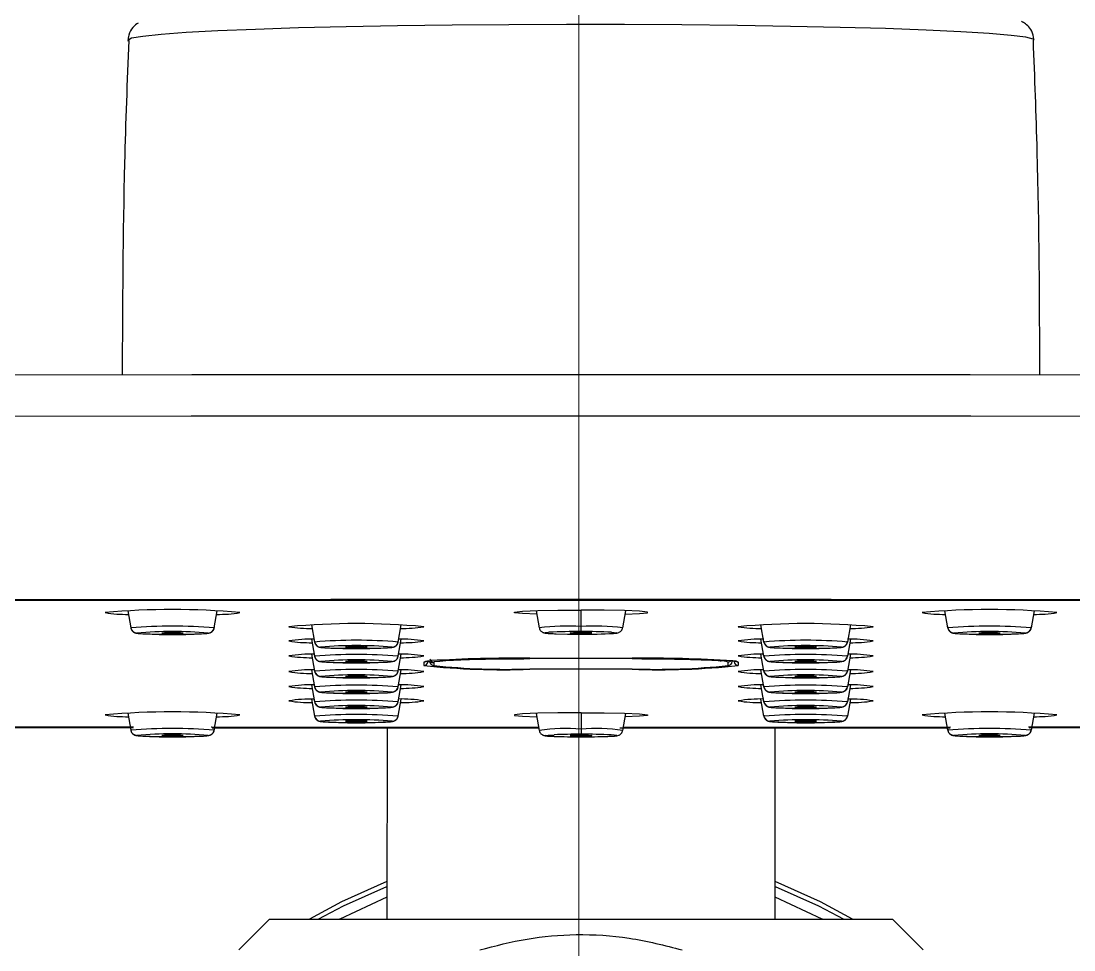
# Model space of a CAD drawing. Extents: x -2463 to 697, y 0 to 2315.
# Drawn here: x -1716.5 to -1665, y 1331.2 to 1376.7 of the extents above; entities that cross this region are included whole.
import ezdxf

# ---------------------------------------------------------------- set-up
doc = ezdxf.new("R2010")
doc.units = 0
doc.header["$LTSCALE"] = 10
doc.header["$MEASUREMENT"] = 0
doc.linetypes.add('CENTER2', pattern=[28.575, 19.05, -3.175, 3.175, -3.175])
doc.layers.get('0').update_dxf_attribs({"linetype": 'CONTINUOUS'})
doc.layers.add('Cneter', color=1, linetype='CENTER2', lineweight=13)

msp = doc.modelspace()

# ---------------------------------------------------------------- linework, layer by layer
for p, q in [((-1712.424, 1347.724), (-1712.416, 1347.732)), ((-1711.315, 1347.81), (-1711.168, 1346.972)), ((-1707.08, 1346.972), (-1706.932, 1347.81)), ((-1705.824, 1347.724), (-1705.832, 1347.732)), ((-1691.315, 1347.818), (-1691.168, 1346.98)), ((-1689.124, 1347.052), (-1689.124, 1347.847)), ((-1687.08, 1346.98), (-1686.932, 1347.818)), ((-1672.424, 1347.724), (-1672.416, 1347.732)), ((-1671.168, 1346.972), (-1671.315, 1347.81)), ((-1666.932, 1347.81), (-1667.08, 1346.972)), ((-1665.824, 1347.724), (-1665.832, 1347.732)), ((-1703.424, 1347.034), (-1703.416, 1347.042)), ((-1702.315, 1347.12), (-1702.168, 1346.282)), ((-1698.08, 1346.282), (-1697.932, 1347.12)), ((-1696.824, 1347.034), (-1696.832, 1347.042)), ((-1689.124, 1346.793), (-1689.124, 1347.052)), ((-1681.424, 1347.034), (-1681.416, 1347.042)), ((-1680.168, 1346.282), (-1680.315, 1347.12)), ((-1675.932, 1347.12), (-1676.08, 1346.282)), ((-1674.824, 1347.034), (-1674.832, 1347.042)), ((-1689.124, 1346.751), (-1689.124, 1346.714)), ((-1703.424, 1346.336), (-1703.416, 1346.344)), ((-1702.315, 1346.422), (-1702.168, 1345.584)), ((-1698.08, 1345.584), (-1697.932, 1346.422)), ((-1696.824, 1346.336), (-1696.832, 1346.344)), ((-1681.424, 1346.336), (-1681.416, 1346.344)), ((-1680.168, 1345.584), (-1680.315, 1346.422)), ((-1675.932, 1346.422), (-1676.08, 1345.584)), ((-1674.824, 1346.336), (-1674.832, 1346.344)), ((-1703.424, 1345.603), (-1703.416, 1345.611)), ((-1702.315, 1345.689), (-1702.168, 1344.851)), ((-1698.08, 1344.851), (-1697.932, 1345.689)), ((-1696.824, 1345.603), (-1696.832, 1345.611)), ((-1691.624, 1345.488), (-1686.624, 1345.488)), ((-1691.624, 1345.488), (-1686.624, 1345.488)), ((-1691.624, 1345.488), (-1691.624, 1345.488)), ((-1691.624, 1345.47), (-1691.624, 1345.488)), ((-1686.624, 1345.488), (-1686.624, 1345.488)), ((-1686.624, 1345.47), (-1686.624, 1345.488)), ((-1681.424, 1345.603), (-1681.416, 1345.611)), ((-1680.168, 1344.851), (-1680.315, 1345.689)), ((-1675.932, 1345.689), (-1676.08, 1344.851)), ((-1674.824, 1345.603), (-1674.832, 1345.611)), ((-1696.824, 1345.306), (-1696.824, 1345.132)), ((-1696.524, 1345.332), (-1696.52, 1345.316)), ((-1696.324, 1345.306), (-1696.324, 1345.132)), ((-1686.624, 1345.47), (-1691.624, 1345.47)), ((-1691.624, 1344.968), (-1686.624, 1344.968)), ((-1691.624, 1344.968), (-1686.624, 1344.968)), ((-1691.624, 1344.968), (-1691.624, 1344.968)), ((-1691.624, 1344.95), (-1691.624, 1344.968)), ((-1686.624, 1344.968), (-1686.624, 1344.968)), ((-1686.624, 1344.95), (-1686.624, 1344.968)), ((-1681.924, 1345.132), (-1681.924, 1345.306)), ((-1681.727, 1345.315), (-1681.724, 1345.332)), ((-1681.724, 1345.332), (-1681.724, 1345.367)), ((-1681.424, 1345.306), (-1681.424, 1345.132)), ((-1703.424, 1344.835), (-1703.416, 1344.843)), ((-1702.315, 1344.921), (-1702.168, 1344.084)), ((-1698.08, 1344.084), (-1697.932, 1344.921)), ((-1696.824, 1344.835), (-1696.832, 1344.843)), ((-1686.624, 1344.95), (-1691.624, 1344.95)), ((-1681.424, 1344.835), (-1681.416, 1344.843)), ((-1680.168, 1344.084), (-1680.315, 1344.921)), ((-1675.932, 1344.921), (-1676.08, 1344.084)), ((-1674.824, 1344.835), (-1674.832, 1344.843)), ((-1703.424, 1344.102), (-1703.416, 1344.11)), ((-1702.315, 1344.188), (-1702.168, 1343.351)), ((-1698.08, 1343.351), (-1697.932, 1344.188)), ((-1696.824, 1344.102), (-1696.832, 1344.11)), ((-1681.424, 1344.102), (-1681.416, 1344.11)), ((-1680.168, 1343.351), (-1680.315, 1344.188)), ((-1675.932, 1344.188), (-1676.08, 1343.351)), ((-1674.824, 1344.102), (-1674.832, 1344.11)), ((-1702.315, 1343.49), (-1702.168, 1342.653)), ((-1698.08, 1342.653), (-1697.932, 1343.49)), ((-1680.168, 1342.653), (-1680.315, 1343.49)), ((-1675.932, 1343.49), (-1676.08, 1342.653)), ((-1703.424, 1343.404), (-1703.416, 1343.412)), ((-1696.824, 1343.404), (-1696.832, 1343.412)), ((-1681.424, 1343.404), (-1681.416, 1343.412)), ((-1674.824, 1343.404), (-1674.832, 1343.412)), ((-1712.424, 1342.714), (-1712.416, 1342.722)), ((-1711.315, 1342.8), (-1711.168, 1341.963)), ((-1707.08, 1341.963), (-1706.932, 1342.8)), ((-1705.824, 1342.714), (-1705.832, 1342.722)), ((-1691.315, 1342.792), (-1691.168, 1341.954)), ((-1689.124, 1342.822), (-1689.124, 1342.026)), ((-1687.08, 1341.954), (-1686.932, 1342.792)), ((-1672.424, 1342.714), (-1672.416, 1342.722)), ((-1671.168, 1341.963), (-1671.315, 1342.8)), ((-1666.932, 1342.8), (-1667.08, 1341.963)), ((-1665.824, 1342.714), (-1665.832, 1342.722)), ((-1727.058, 1342.11), (-1711.053, 1342.09)), ((-1711.031, 1342.115), (-1727.054, 1342.133)), ((-1707.225, 1342.128), (-1691.197, 1342.122)), ((-1691.194, 1342.106), (-1707.21, 1342.112)), ((-1689.124, 1342.026), (-1689.124, 1341.768)), ((-1671.027, 1342.112), (-1687.053, 1342.106)), ((-1687.051, 1342.122), (-1671.197, 1342.128)), ((-1667.221, 1342.131), (-1651.196, 1342.149)), ((-1667.184, 1342.09), (-1651.057, 1342.11)), ((-1689.124, 1341.689), (-1689.124, 1341.725))]:
    msp.add_line(p, q)
at = {"color": 7, "linetype": 'Continuous', "lineweight": 25}
for p, q in [((-1698.62, 1342.109), (-1698.624, 1332.713)), ((-1679.624, 1332.713), (-1679.623, 1342.08)), ((-1704.374, 1332.713), (-1705.874, 1331.213)), ((-1704.374, 1332.713), (-1689.124, 1332.713)), ((-1689.124, 1332.713), (-1673.874, 1332.713)), ((-1672.374, 1331.213), (-1673.874, 1332.713))]:
    msp.add_line(p, q, dxfattribs=at)
at = {"flags": 128}
for points in [[(-1666.939, 1375.734), (-1666.984, 1375.783), (-1667.348, 1375.881), (-1668.069, 1375.977), (-1669.136, 1376.069), (-1670.531, 1376.155), (-1672.231, 1376.235), (-1674.209, 1376.306), (-1676.431, 1376.368), (-1678.862, 1376.419), (-1681.462, 1376.46), (-1684.187, 1376.488), (-1686.994, 1376.504), (-1689.835, 1376.507), (-1692.665, 1376.497), (-1695.436, 1376.475), (-1698.104, 1376.441), (-1700.624, 1376.395), (-1702.956, 1376.338), (-1705.061, 1376.272), (-1706.903, 1376.196), (-1708.454, 1376.113), (-1709.688, 1376.023), (-1710.583, 1375.929), (-1711.127, 1375.832), (-1711.309, 1375.733)], [(-1803.148, 1359.138), (-1784.219, 1359.214), (-1765.249, 1359.276), (-1746.247, 1359.324), (-1727.219, 1359.359), (-1708.176, 1359.379), (-1689.124, 1359.386), (-1670.072, 1359.379), (-1651.028, 1359.359), (-1632.001, 1359.324), (-1612.999, 1359.276), (-1594.029, 1359.214), (-1575.1, 1359.138)], [(-1574.852, 1357.092), (-1593.822, 1357.168), (-1612.833, 1357.23), (-1631.877, 1357.279), (-1650.945, 1357.313), (-1670.031, 1357.334), (-1689.124, 1357.341), (-1708.217, 1357.334), (-1727.302, 1357.313), (-1746.371, 1357.279), (-1765.415, 1357.23), (-1784.426, 1357.168), (-1803.396, 1357.092)], [(-1802.931, 1348.084), (-1784.038, 1348.16), (-1765.105, 1348.222), (-1746.138, 1348.27), (-1727.147, 1348.305), (-1708.14, 1348.325), (-1689.124, 1348.332), (-1670.108, 1348.325), (-1651.101, 1348.305), (-1632.11, 1348.27), (-1613.143, 1348.222), (-1594.209, 1348.16), (-1575.317, 1348.084)], [(-1691.285, 1347.645), (-1691.982, 1347.674), (-1692.374, 1347.712), (-1692.374, 1347.752), (-1691.982, 1347.789), (-1691.245, 1347.82), (-1690.253, 1347.84), (-1689.124, 1347.847)], [(-1686.963, 1347.645), (-1686.266, 1347.674), (-1685.874, 1347.712), (-1685.874, 1347.752), (-1686.266, 1347.789), (-1687.003, 1347.82), (-1687.995, 1347.84), (-1689.124, 1347.847)], [(-1690.686, 1346.76), (-1690.739, 1346.756), (-1690.872, 1346.732), (-1690.739, 1346.709), (-1690.36, 1346.689), (-1690.354, 1346.689)], [(-1690.354, 1346.689), (-1689.793, 1346.676), (-1689.124, 1346.671)], [(-1689.124, 1346.714), (-1689.325, 1346.716), (-1689.495, 1346.72), (-1689.609, 1346.725), (-1689.649, 1346.732), (-1689.609, 1346.739), (-1689.495, 1346.745), (-1689.325, 1346.749), (-1689.124, 1346.751)], [(-1689.124, 1346.714), (-1688.923, 1346.716), (-1688.753, 1346.72), (-1688.639, 1346.725), (-1688.599, 1346.732), (-1688.639, 1346.739), (-1688.753, 1346.745), (-1688.923, 1346.749), (-1689.124, 1346.751)], [(-1687.627, 1346.764), (-1687.509, 1346.756), (-1687.376, 1346.732), (-1687.509, 1346.709), (-1687.539, 1346.707)], [(-1696.824, 1345.306), (-1696.724, 1345.342), (-1696.471, 1345.372)], [(-1696.624, 1345.332), (-1696.528, 1345.298), (-1696.311, 1345.271)], [(-1681.924, 1345.306), (-1682.014, 1345.338), (-1682.214, 1345.363)], [(-1681.424, 1345.306), (-1681.524, 1345.342), (-1681.696, 1345.364)], [(-1689.124, 1342.822), (-1690.253, 1342.815), (-1691.245, 1342.795), (-1691.982, 1342.764), (-1692.374, 1342.726), (-1692.374, 1342.686), (-1691.982, 1342.649), (-1691.285, 1342.619)], [(-1689.124, 1342.822), (-1687.995, 1342.815), (-1687.003, 1342.795), (-1686.266, 1342.764), (-1685.874, 1342.726), (-1685.874, 1342.686), (-1686.266, 1342.649), (-1686.963, 1342.619)], [(-1727.219, 1342.149), (-1727.128, 1342.149), (-1711.197, 1342.131)], [(-1651.033, 1342.134), (-1651.101, 1342.134), (-1667.206, 1342.115)], [(-1690.432, 1341.666), (-1690.739, 1341.684), (-1690.872, 1341.707), (-1690.739, 1341.73), (-1690.44, 1341.747)], [(-1689.124, 1341.725), (-1689.325, 1341.724), (-1689.495, 1341.72), (-1689.609, 1341.714), (-1689.649, 1341.707), (-1689.609, 1341.7), (-1689.495, 1341.694), (-1689.325, 1341.69), (-1689.124, 1341.689)], [(-1689.124, 1341.725), (-1688.923, 1341.724), (-1688.753, 1341.72), (-1688.639, 1341.714), (-1688.599, 1341.707), (-1688.639, 1341.7), (-1688.753, 1341.694), (-1688.923, 1341.69), (-1689.124, 1341.689)], [(-1687.819, 1341.666), (-1687.509, 1341.684), (-1687.376, 1341.707), (-1687.509, 1341.73), (-1687.645, 1341.739)]]:
    msp.add_lwpolyline(points, dxfattribs=at)
at = {"color": 7, "linetype": 'Continuous', "lineweight": 25, "flags": 128}
for points in [[(-1698.624, 1334.559), (-1700.853, 1333.567), (-1702.417, 1332.713)], [(-1675.831, 1332.713), (-1677.395, 1333.567), (-1679.624, 1334.559)]]:
    msp.add_lwpolyline(points, dxfattribs=at)
at = {"color": 8, "linetype": 'Continuous', "lineweight": 25, "flags": 128}
for points in [[(-1701.986, 1332.713), (-1700.755, 1333.374), (-1698.624, 1334.326)], [(-1679.624, 1334.326), (-1677.492, 1333.374), (-1676.262, 1332.713)], [(-1698.624, 1333.788), (-1700.936, 1332.719), (-1700.947, 1332.713)], [(-1677.301, 1332.713), (-1677.312, 1332.719), (-1679.624, 1333.788)]]:
    msp.add_lwpolyline(points, dxfattribs=at)
for centre, radius, start, end in [((-1709.124, 1311.989), 35.887, 84.724, 95.276), ((-1711.344, 1354.357), 6.721, 260.7557, 270.5063), ((-1706.904, 1354.357), 6.721, 269.4937, 279.2443), ((-1669.124, 1311.989), 35.887, 84.7239, 95.2761), ((-1671.344, 1354.357), 6.721, 260.7557, 270.5063), ((-1666.904, 1354.357), 6.721, 269.4936, 279.2443), ((-1709.124, 1323.431), 23.63, 85.0384, 94.9616), ((-1700.124, 1311.299), 35.887, 84.724, 95.276), ((-1702.344, 1353.667), 6.721, 260.7557, 270.5064), ((-1697.904, 1353.667), 6.721, 269.4936, 279.2443), ((-1689.714, 1334.712), 12.354, 87.2637, 96.7586), ((-1688.534, 1334.712), 12.354, 83.2414, 92.7363), ((-1678.124, 1311.299), 35.887, 84.724, 95.276), ((-1680.344, 1353.667), 6.721, 260.7557, 270.5063), ((-1675.904, 1353.667), 6.721, 269.4937, 279.2443), ((-1669.124, 1323.431), 23.63, 85.0384, 94.9616), ((-1710.872, 1347.025), 0.3, 190.025, 270.0044), ((-1709.124, 1326.598), 20.202, 85.0354, 94.9646), ((-1709.124, 1366.859), 20.21, 265.0374, 274.9626), ((-1709.124, 1340.694), 6.053, 85.0243, 94.9757), ((-1709.124, 1352.779), 6.077, 265.0443, 274.9557), ((-1707.376, 1347.025), 0.3, 269.9952, 349.9754), ((-1689.326, 1319.888), 26.906, 89.5688, 92.8967), ((-1688.941, 1318.026), 28.768, 87.3821, 90.3635), ((-1688.913, 1372.863), 26.193, 269.5388, 273.0075), ((-1670.872, 1347.025), 0.3, 190.0246, 270.0046), ((-1669.124, 1326.598), 20.202, 85.0354, 94.9646), ((-1669.124, 1366.859), 20.21, 265.0374, 274.9626), ((-1669.124, 1340.694), 6.053, 85.0243, 94.9757), ((-1669.124, 1352.779), 6.077, 265.0443, 274.9557), ((-1667.376, 1347.025), 0.3, 269.9958, 349.9746), ((-1702.279, 1339.188), 7.239, 89.1408, 99.1032), ((-1702.343, 1352.983), 6.734, 260.7627, 270.4935), ((-1700.124, 1322.741), 23.63, 85.0384, 94.9616), ((-1701.872, 1346.334), 0.3, 190.0116, 270.0178), ((-1700.124, 1325.908), 20.202, 85.0354, 94.9646), ((-1700.124, 1366.161), 20.202, 265.0354, 274.9646), ((-1700.124, 1339.98), 6.077, 85.0443, 94.9557), ((-1700.124, 1352.089), 6.077, 265.0443, 274.9557), ((-1698.376, 1346.334), 0.3, 269.9822, 349.9884), ((-1697.964, 1339.227), 7.2, 80.8859, 90.8431), ((-1697.905, 1352.983), 6.734, 269.5065, 279.2373), ((-1680.285, 1339.235), 7.191, 89.1697, 99.1155), ((-1680.343, 1352.983), 6.734, 260.7627, 270.4935), ((-1678.124, 1322.741), 23.63, 85.0384, 94.9616), ((-1679.872, 1346.334), 0.3, 190.0114, 270.0178), ((-1678.124, 1325.908), 20.202, 85.0354, 94.9646), ((-1678.124, 1366.161), 20.202, 265.0354, 274.9646), ((-1678.124, 1339.98), 6.077, 85.0443, 94.9557), ((-1678.124, 1352.089), 6.077, 265.0443, 274.9557), ((-1676.376, 1346.334), 0.3, 269.9822, 349.9886), ((-1675.97, 1339.179), 7.248, 80.8983, 90.8709), ((-1675.905, 1352.983), 6.734, 269.5065, 279.2373), ((-1702.285, 1338.508), 7.186, 89.1665, 99.1189), ((-1702.343, 1352.25), 6.734, 260.7627, 270.4935), ((-1700.124, 1322.051), 23.622, 85.0367, 94.9633), ((-1701.872, 1345.636), 0.3, 190.0194, 270.0236), ((-1698.375, 1345.636), 0.3, 269.9764, 349.9807), ((-1697.958, 1338.544), 7.149, 80.8726, 90.802), ((-1697.905, 1352.25), 6.734, 269.5065, 279.2373), ((-1692.314, 1272.854), 72.637, 89.45597, 93.28132), ((-1692.797, 1311.669), 33.822, 88.0122, 95.9855), ((-1685.9, 1276.048), 69.444, 86.52897, 90.59717), ((-1680.291, 1338.554), 7.139, 89.1994, 99.1306), ((-1680.343, 1352.25), 6.734, 260.7627, 270.4935), ((-1678.124, 1322.051), 23.622, 85.0367, 94.9633), ((-1679.872, 1345.636), 0.3, 190.0192, 270.0236), ((-1676.375, 1345.636), 0.3, 269.9764, 349.9808), ((-1675.964, 1338.498), 7.196, 80.8843, 90.8344), ((-1675.905, 1352.25), 6.734, 269.5065, 279.2373), ((-1700.124, 1325.186), 20.226, 85.0414, 94.9586), ((-1700.124, 1365.463), 20.202, 265.0354, 274.9646), ((-1700.124, 1339.282), 6.077, 85.0443, 94.9557), ((-1700.124, 1351.367), 6.053, 265.0243, 274.9757), ((-1696.824, 1345.506), 0.2, 269.974, 300.6608), ((-1696.824, 1345.332), 0.2, 269.9926, 359.9827), ((-1692.923, 1382.324), 37.396, 264.0125, 271.9909), ((-1696.324, 1345.332), 0.2, 180.0173, 270.0074), ((-1696.324, 1345.506), 0.2, 191.1394, 270.0252), ((-1692.797, 1378.769), 33.822, 264.0145, 271.9878), ((-1685.987, 1280.999), 64.474, 86.64511, 90.56615), ((-1685.325, 1382.324), 37.396, 268.0091, 275.9875), ((-1685.451, 1378.769), 33.822, 268.0122, 275.9855), ((-1681.924, 1345.506), 0.2, 269.951, 317.828), ((-1681.924, 1345.332), 0.2, 269.9924, 359.9831), ((-1681.424, 1345.332), 0.2, 180.0179, 270.0072), ((-1681.424, 1345.506), 0.2, 233.8025, 270.0072), ((-1678.124, 1325.186), 20.226, 85.0414, 94.9586), ((-1678.124, 1365.463), 20.202, 265.0354, 274.9646), ((-1678.124, 1339.282), 6.077, 85.0443, 94.9557), ((-1678.124, 1351.367), 6.053, 265.0243, 274.9757), ((-1702.297, 1337.832), 7.093, 89.2332, 99.1422), ((-1702.344, 1351.473), 6.726, 260.7592, 270.5029), ((-1700.124, 1321.334), 23.606, 85.0333, 94.9667), ((-1701.872, 1344.904), 0.3, 190.0273, 270.0156), ((-1700.124, 1324.469), 20.21, 85.0374, 94.9626), ((-1700.124, 1364.73), 20.202, 265.0354, 274.9646), ((-1700.124, 1338.549), 6.077, 85.0443, 94.9557), ((-1700.124, 1350.634), 6.053, 265.0243, 274.9757), ((-1698.376, 1344.904), 0.3, 269.9844, 349.9727), ((-1697.958, 1337.775), 7.15, 80.874, 90.7937), ((-1697.904, 1351.473), 6.726, 269.4971, 279.2408), ((-1680.29, 1337.775), 7.15, 89.2068, 99.1259), ((-1680.344, 1351.473), 6.726, 260.7592, 270.5029), ((-1678.124, 1321.334), 23.606, 85.0333, 94.9667), ((-1679.872, 1344.904), 0.3, 190.0272, 270.0156), ((-1678.124, 1324.469), 20.21, 85.0374, 94.9626), ((-1678.124, 1364.73), 20.202, 265.0354, 274.9646), ((-1678.124, 1338.549), 6.077, 85.0443, 94.9557), ((-1678.124, 1350.634), 6.053, 265.0243, 274.9757), ((-1676.376, 1344.904), 0.3, 269.9844, 349.9728), ((-1675.951, 1337.832), 7.093, 80.8577, 90.7672), ((-1675.904, 1351.473), 6.726, 269.4971, 279.2408), ((-1702.291, 1337.048), 7.144, 89.2029, 99.1271), ((-1702.343, 1350.749), 6.734, 260.7627, 270.4935), ((-1700.124, 1320.55), 23.622, 85.0367, 94.9633), ((-1701.872, 1344.136), 0.3, 190.0248, 270.0046), ((-1698.376, 1344.136), 0.3, 269.9954, 349.9752), ((-1697.963, 1337.003), 7.19, 80.8828, 90.8414), ((-1697.905, 1350.749), 6.734, 269.5065, 279.2373), ((-1680.285, 1337.002), 7.191, 89.17, 99.1154), ((-1680.343, 1350.749), 6.734, 260.7627, 270.4935), ((-1678.124, 1320.55), 23.622, 85.0367, 94.9633), ((-1679.872, 1344.136), 0.3, 190.0246, 270.0046), ((-1676.376, 1344.136), 0.3, 269.9954, 349.9754), ((-1675.957, 1337.05), 7.143, 80.8709, 90.8092), ((-1675.905, 1350.749), 6.734, 269.5065, 279.2373), ((-1702.285, 1336.309), 7.186, 89.1662, 99.1189), ((-1700.124, 1319.817), 23.622, 85.0367, 94.9633), ((-1700.124, 1323.71), 20.202, 85.0354, 94.9646), ((-1700.124, 1363.986), 20.226, 265.0414, 274.9586), ((-1700.124, 1337.806), 6.053, 85.0243, 94.9757), ((-1700.124, 1349.89), 6.077, 265.0443, 274.9557), ((-1697.97, 1336.253), 7.243, 80.8948, 90.8743), ((-1680.279, 1336.262), 7.234, 89.1374, 99.1067), ((-1678.124, 1319.817), 23.622, 85.0367, 94.9633), ((-1678.124, 1323.71), 20.202, 85.0354, 94.9646), ((-1678.124, 1363.986), 20.226, 265.0414, 274.9586), ((-1678.124, 1337.806), 6.053, 85.0243, 94.9757), ((-1678.124, 1349.89), 6.077, 265.0443, 274.9557), ((-1675.965, 1336.289), 7.206, 80.8874, 90.8362), ((-1702.344, 1350.038), 6.721, 260.7557, 270.5064), ((-1701.872, 1343.403), 0.3, 190.0194, 270.0236), ((-1700.124, 1322.952), 20.226, 85.0414, 94.9586), ((-1700.124, 1363.229), 20.202, 265.0354, 274.9646), ((-1700.124, 1337.048), 6.077, 85.0443, 94.9557), ((-1700.124, 1349.133), 6.053, 265.0243, 274.9757), ((-1698.375, 1343.403), 0.3, 269.9764, 349.9807), ((-1697.904, 1350.038), 6.721, 269.4936, 279.2443), ((-1680.344, 1350.038), 6.721, 260.7557, 270.5063), ((-1679.872, 1343.403), 0.3, 190.0192, 270.0236), ((-1678.124, 1322.952), 20.226, 85.0414, 94.9586), ((-1678.124, 1363.229), 20.202, 265.0354, 274.9646), ((-1678.124, 1337.048), 6.077, 85.0443, 94.9557), ((-1678.124, 1349.133), 6.053, 265.0243, 274.9757), ((-1676.375, 1343.403), 0.3, 269.9764, 349.9808), ((-1675.904, 1350.038), 6.721, 269.4937, 279.2443), ((-1709.124, 1306.979), 35.887, 84.724, 95.276), ((-1711.344, 1349.348), 6.721, 260.7557, 270.5063), ((-1706.904, 1349.348), 6.721, 269.4937, 279.2443), ((-1700.124, 1319.119), 23.622, 85.0367, 94.9633), ((-1701.872, 1342.705), 0.3, 190.0248, 270.0046), ((-1700.124, 1322.279), 20.202, 85.0354, 94.9646), ((-1700.124, 1362.539), 20.21, 265.0374, 274.9626), ((-1700.124, 1336.375), 6.053, 85.0243, 94.9757), ((-1700.124, 1348.46), 6.077, 265.0443, 274.9557), ((-1698.376, 1342.705), 0.3, 269.9954, 349.9752), ((-1678.124, 1319.119), 23.622, 85.0367, 94.9633), ((-1679.872, 1342.705), 0.3, 190.0246, 270.0046), ((-1678.124, 1322.279), 20.202, 85.0354, 94.9646), ((-1678.124, 1362.539), 20.21, 265.0374, 274.9626), ((-1678.124, 1336.375), 6.053, 85.0243, 94.9757), ((-1678.124, 1348.46), 6.077, 265.0443, 274.9557), ((-1676.376, 1342.705), 0.3, 269.9954, 349.9754), ((-1669.124, 1306.979), 35.887, 84.7239, 95.2761), ((-1671.344, 1349.348), 6.721, 260.7557, 270.5063), ((-1666.904, 1349.348), 6.721, 269.4936, 279.2443), ((-1709.124, 1318.421), 23.63, 85.0384, 94.9616), ((-1710.872, 1342.015), 0.3, 190.0118, 270.0176), ((-1707.376, 1342.015), 0.3, 269.982, 349.9886), ((-1689.807, 1332.334), 9.716, 85.9707, 98.0516), ((-1688.441, 1332.334), 9.716, 81.9484, 94.0293), ((-1669.124, 1318.421), 23.63, 85.0384, 94.9616), ((-1670.872, 1342.015), 0.3, 190.0114, 270.0178), ((-1667.376, 1342.015), 0.3, 269.9826, 349.9878), ((-1709.124, 1321.589), 20.202, 85.0354, 94.9646), ((-1709.124, 1361.841), 20.202, 265.0354, 274.9646), ((-1709.124, 1335.66), 6.077, 85.0443, 94.9557), ((-1709.124, 1347.77), 6.077, 265.0443, 274.9557), ((-1689.264, 1309.088), 32.68, 89.7538, 92.0621), ((-1689.266, 1374.228), 32.583, 267.949, 270.2499), ((-1688.944, 1312.77), 28.999, 87.4325, 90.3562), ((-1688.988, 1374.678), 33.032, 269.7637, 272.0268), ((-1669.124, 1321.589), 20.202, 85.0354, 94.9646), ((-1669.124, 1361.841), 20.202, 265.0354, 274.9646), ((-1669.124, 1335.66), 6.077, 85.0443, 94.9557), ((-1669.124, 1347.77), 6.077, 265.0443, 274.9557)]:
    msp.add_arc(centre, radius, start, end)
for points, knots in [([(-1710.813, 1376.579), (-1710.897, 1376.523), (-1711.055, 1376.417), (-1711.279, 1376.055), (-1711.301, 1375.799), (-1711.31, 1375.701)], [0, 0, 0, 0, 0.407754, 0.7711288, 1, 1, 1, 1]), ([(-1666.951, 1375.779), (-1666.977, 1375.92), (-1667.026, 1376.196), (-1667.264, 1376.468), (-1667.447, 1376.601), (-1667.527, 1376.635), (-1667.559, 1376.649)], [0, 0, 0, 0, 0.274887, 0.535734, 0.81212, 1, 1, 1, 1]), ([(-1711.27, 1375.732), (-1711.346, 1373.731), (-1711.555, 1368.268), (-1711.575, 1362.802), (-1711.588, 1359.338)], [0, 0, 0, 0, 0.366373, 1, 1, 1, 1]), ([(-1666.656, 1359.34), (-1666.672, 1362.988), (-1666.695, 1368.456), (-1666.906, 1373.92), (-1666.977, 1375.739)], [0, 0, 0, 0, 0.667134, 1, 1, 1, 1]), ([(-1575.217, 1348.112), (-1586.027, 1348.155), (-1607.637, 1348.242), (-1640.193, 1348.321), (-1672.804, 1348.362), (-1705.443, 1348.362), (-1738.055, 1348.321), (-1770.61, 1348.242), (-1792.22, 1348.155), (-1803.031, 1348.112)], [0, 0, 0, 0, 0.142913, 0.285691, 0.428514, 0.571485, 0.714307, 0.857085, 1, 1, 1, 1]), ([(-1711.172, 1347.024), (-1711.168, 1346.987), (-1711.161, 1346.918), (-1711.111, 1346.836), (-1711.056, 1346.783), (-1711.003, 1346.751), (-1710.959, 1346.733), (-1710.914, 1346.721), (-1710.821, 1346.705), (-1710.616, 1346.69), (-1710.186, 1346.674), (-1709.823, 1346.669), (-1709.667, 1346.667)], [0, 0, 0, 0, 0.046523, 0.084451, 0.116964, 0.145848, 0.173013, 0.206954, 0.272791, 0.537755, 0.801546, 1, 1, 1, 1]), ([(-1709.667, 1346.667), (-1709.609, 1346.666), (-1709.349, 1346.662), (-1708.812, 1346.663), (-1708.177, 1346.671), (-1707.664, 1346.688), (-1707.429, 1346.705), (-1707.331, 1346.72), (-1707.262, 1346.742), (-1707.193, 1346.78), (-1707.128, 1346.845), (-1707.083, 1346.932), (-1707.078, 1346.996), (-1707.076, 1347.024)], [0, 0, 0, 0, 0.052978, 0.239546, 0.425497, 0.612218, 0.803464, 0.866836, 0.89515, 0.918401, 0.94542, 0.97562, 1, 1, 1, 1]), ([(-1671.172, 1347.024), (-1671.168, 1346.987), (-1671.161, 1346.918), (-1671.111, 1346.836), (-1671.056, 1346.783), (-1671.003, 1346.751), (-1670.959, 1346.733), (-1670.914, 1346.721), (-1670.82, 1346.705), (-1670.618, 1346.69), (-1670.133, 1346.673), (-1669.649, 1346.664), (-1669.35, 1346.665), (-1669.278, 1346.665)], [0, 0, 0, 0, 0.039979, 0.072571, 0.100511, 0.125332, 0.148676, 0.177842, 0.234418, 0.46211, 0.688793, 0.925438, 1, 1, 1, 1]), ([(-1669.278, 1346.665), (-1669.125, 1346.664), (-1668.749, 1346.663), (-1668.175, 1346.671), (-1667.664, 1346.687), (-1667.429, 1346.705), (-1667.331, 1346.72), (-1667.262, 1346.742), (-1667.193, 1346.78), (-1667.128, 1346.845), (-1667.083, 1346.932), (-1667.078, 1346.996), (-1667.076, 1347.024)], [0, 0, 0, 0, 0.142928, 0.352505, 0.562949, 0.778493, 0.849917, 0.881828, 0.908033, 0.938485, 0.972522, 1, 1, 1, 1]), ([(-1691.162, 1346.979), (-1691.16, 1346.962), (-1691.155, 1346.914), (-1691.115, 1346.85), (-1691.06, 1346.794), (-1691.007, 1346.761), (-1690.962, 1346.742), (-1690.918, 1346.73), (-1690.829, 1346.714), (-1690.692, 1346.702), (-1690.444, 1346.693), (-1690.344, 1346.69)], [0, 0, 0, 0, 0.031651, 0.090891, 0.141284, 0.186018, 0.22764, 0.278068, 0.372064, 0.747421, 1, 1, 1, 1]), ([(-1687.54, 1346.709), (-1687.475, 1346.714), (-1687.377, 1346.721), (-1687.308, 1346.732), (-1687.219, 1346.771), (-1687.152, 1346.826), (-1687.099, 1346.897), (-1687.089, 1346.955), (-1687.085, 1346.978)], [0, 0, 0, 0, 0.416663, 0.638542, 0.728398, 0.820368, 0.92691, 1, 1, 1, 1]), ([(-1702.172, 1346.334), (-1702.168, 1346.297), (-1702.161, 1346.228), (-1702.111, 1346.146), (-1702.056, 1346.092), (-1702.003, 1346.061), (-1701.959, 1346.043), (-1701.914, 1346.031), (-1701.821, 1346.015), (-1701.616, 1346), (-1701.186, 1345.983), (-1700.823, 1345.979), (-1700.667, 1345.977)], [0, 0, 0, 0, 0.046523, 0.08447, 0.116982, 0.145849, 0.173013, 0.206968, 0.272791, 0.537752, 0.801548, 1, 1, 1, 1]), ([(-1700.667, 1345.977), (-1700.609, 1345.976), (-1700.349, 1345.972), (-1699.812, 1345.973), (-1699.177, 1345.981), (-1698.664, 1345.997), (-1698.429, 1346.015), (-1698.331, 1346.03), (-1698.262, 1346.052), (-1698.193, 1346.09), (-1698.128, 1346.155), (-1698.083, 1346.241), (-1698.078, 1346.306), (-1698.076, 1346.334)], [0, 0, 0, 0, 0.052977, 0.239545, 0.425496, 0.612216, 0.803468, 0.866841, 0.895154, 0.9184, 0.945422, 0.97562, 1, 1, 1, 1]), ([(-1680.172, 1346.334), (-1680.168, 1346.297), (-1680.161, 1346.228), (-1680.111, 1346.146), (-1680.056, 1346.092), (-1680.003, 1346.061), (-1679.959, 1346.043), (-1679.914, 1346.031), (-1679.82, 1346.015), (-1679.618, 1346), (-1679.133, 1345.983), (-1678.649, 1345.974), (-1678.35, 1345.974), (-1678.278, 1345.975)], [0, 0, 0, 0, 0.039978, 0.072588, 0.100527, 0.125333, 0.148676, 0.177854, 0.234419, 0.462108, 0.688797, 0.925439, 1, 1, 1, 1]), ([(-1678.278, 1345.975), (-1678.125, 1345.974), (-1677.749, 1345.973), (-1677.175, 1345.981), (-1676.664, 1345.997), (-1676.429, 1346.015), (-1676.331, 1346.03), (-1676.262, 1346.052), (-1676.193, 1346.09), (-1676.128, 1346.155), (-1676.083, 1346.241), (-1676.078, 1346.306), (-1676.076, 1346.334)], [0, 0, 0, 0, 0.1429272, 0.3525035, 0.5629471, 0.7784983, 0.8499224, 0.8818331, 0.9080326, 0.9384875, 0.972522, 1, 1, 1, 1]), ([(-1702.172, 1345.636), (-1702.168, 1345.599), (-1702.161, 1345.53), (-1702.111, 1345.448), (-1702.056, 1345.394), (-1702.003, 1345.363), (-1701.959, 1345.345), (-1701.914, 1345.333), (-1701.821, 1345.317), (-1701.616, 1345.302), (-1701.186, 1345.285), (-1700.823, 1345.281), (-1700.667, 1345.279)], [0, 0, 0, 0, 0.046548, 0.084475, 0.116982, 0.145856, 0.173025, 0.206976, 0.2728, 0.537757, 0.80155, 1, 1, 1, 1]), ([(-1700.667, 1345.279), (-1700.609, 1345.278), (-1700.349, 1345.274), (-1699.812, 1345.275), (-1699.177, 1345.283), (-1698.664, 1345.3), (-1698.429, 1345.317), (-1698.331, 1345.332), (-1698.262, 1345.354), (-1698.193, 1345.392), (-1698.128, 1345.457), (-1698.083, 1345.543), (-1698.078, 1345.608), (-1698.076, 1345.636)], [0, 0, 0, 0, 0.0529768, 0.2395419, 0.4254899, 0.6122077, 0.8034565, 0.8668292, 0.8951389, 0.9183897, 0.945419, 0.9756038, 1, 1, 1, 1]), ([(-1680.172, 1345.636), (-1680.168, 1345.599), (-1680.161, 1345.53), (-1680.111, 1345.448), (-1680.056, 1345.394), (-1680.003, 1345.363), (-1679.959, 1345.345), (-1679.914, 1345.333), (-1679.82, 1345.317), (-1679.618, 1345.302), (-1679.133, 1345.285), (-1678.649, 1345.276), (-1678.35, 1345.276), (-1678.278, 1345.276)], [0, 0, 0, 0, 0.04, 0.072592, 0.100527, 0.125339, 0.148687, 0.177862, 0.234427, 0.462113, 0.6888, 0.92544, 1, 1, 1, 1]), ([(-1678.278, 1345.276), (-1678.125, 1345.276), (-1677.749, 1345.275), (-1677.175, 1345.283), (-1676.664, 1345.299), (-1676.429, 1345.317), (-1676.331, 1345.332), (-1676.262, 1345.354), (-1676.193, 1345.392), (-1676.128, 1345.457), (-1676.083, 1345.543), (-1676.078, 1345.608), (-1676.076, 1345.636)], [0, 0, 0, 0, 0.142925, 0.352498, 0.562938, 0.778485, 0.84991, 0.881816, 0.908021, 0.938484, 0.972504, 1, 1, 1, 1]), ([(-1696.731, 1345.336), (-1696.722, 1345.338), (-1696.695, 1345.344), (-1696.602, 1345.362), (-1696.457, 1345.372), (-1696.443, 1345.373)], [0, 0, 0, 0, 0.30014, 0.934577, 1, 1, 1, 1]), ([(-1696.04, 1345.361), (-1695.928, 1345.371), (-1695.748, 1345.388), (-1695.402, 1345.402), (-1695.272, 1345.407)], [0, 0, 0, 0, 0.6219179, 1, 1, 1, 1]), ([(-1695.272, 1345.407), (-1695.156, 1345.413), (-1694.802, 1345.43), (-1693.96, 1345.45), (-1692.838, 1345.467), (-1692.027, 1345.469), (-1691.624, 1345.47)], [0, 0, 0, 0, 0.139705, 0.426433, 0.714346, 1, 1, 1, 1]), ([(-1686.624, 1345.47), (-1686.412, 1345.47), (-1685.796, 1345.469), (-1684.805, 1345.459), (-1683.856, 1345.441), (-1683.414, 1345.425), (-1683.248, 1345.418)], [0, 0, 0, 0, 0.166769, 0.486189, 0.806146, 1, 1, 1, 1]), ([(-1683.248, 1345.418), (-1683.132, 1345.415), (-1682.724, 1345.401), (-1682.389, 1345.381), (-1682.269, 1345.366), (-1682.252, 1345.364)], [0, 0, 0, 0, 0.25257, 0.892473, 1, 1, 1, 1]), ([(-1681.758, 1345.365), (-1681.684, 1345.359), (-1681.544, 1345.346), (-1681.525, 1345.339), (-1681.515, 1345.335)], [0, 0, 0, 0, 0.525031, 1, 1, 1, 1]), ([(-1702.172, 1344.903), (-1702.168, 1344.866), (-1702.161, 1344.797), (-1702.111, 1344.715), (-1702.056, 1344.662), (-1702.003, 1344.63), (-1701.959, 1344.612), (-1701.914, 1344.6), (-1701.821, 1344.584), (-1701.616, 1344.569), (-1701.186, 1344.553), (-1700.823, 1344.548), (-1700.667, 1344.546)], [0, 0, 0, 0, 0.046522, 0.084469, 0.116981, 0.145855, 0.173025, 0.206965, 0.272799, 0.537757, 0.80155, 1, 1, 1, 1]), ([(-1700.667, 1344.546), (-1700.609, 1344.545), (-1700.349, 1344.541), (-1699.812, 1344.542), (-1699.177, 1344.55), (-1698.664, 1344.567), (-1698.429, 1344.584), (-1698.331, 1344.599), (-1698.262, 1344.621), (-1698.193, 1344.659), (-1698.128, 1344.724), (-1698.083, 1344.811), (-1698.078, 1344.875), (-1698.076, 1344.903)], [0, 0, 0, 0, 0.052974, 0.23954, 0.425492, 0.612205, 0.803455, 0.866828, 0.895138, 0.918389, 0.945419, 0.975604, 1, 1, 1, 1]), ([(-1680.172, 1344.903), (-1680.168, 1344.866), (-1680.161, 1344.797), (-1680.111, 1344.715), (-1680.056, 1344.662), (-1680.003, 1344.63), (-1679.959, 1344.612), (-1679.914, 1344.6), (-1679.82, 1344.584), (-1679.618, 1344.569), (-1679.133, 1344.552), (-1678.649, 1344.543), (-1678.35, 1344.544), (-1678.278, 1344.544)], [0, 0, 0, 0, 0.039978, 0.072588, 0.100526, 0.125338, 0.148687, 0.177853, 0.234426, 0.462115, 0.688802, 0.92544, 1, 1, 1, 1]), ([(-1678.278, 1344.544), (-1678.125, 1344.543), (-1677.749, 1344.542), (-1677.175, 1344.551), (-1676.664, 1344.567), (-1676.429, 1344.584), (-1676.331, 1344.599), (-1676.262, 1344.621), (-1676.193, 1344.659), (-1676.128, 1344.724), (-1676.083, 1344.811), (-1676.078, 1344.875), (-1676.076, 1344.903)], [0, 0, 0, 0, 0.1429254, 0.3525023, 0.562937, 0.7784848, 0.8499093, 0.8818159, 0.9080207, 0.9384841, 0.9725042, 1, 1, 1, 1]), ([(-1702.172, 1344.136), (-1702.168, 1344.098), (-1702.161, 1344.029), (-1702.111, 1343.947), (-1702.056, 1343.894), (-1702.003, 1343.862), (-1701.959, 1343.844), (-1701.914, 1343.832), (-1701.82, 1343.816), (-1701.618, 1343.801), (-1701.133, 1343.784), (-1700.649, 1343.776), (-1700.35, 1343.776), (-1700.278, 1343.776)], [0, 0, 0, 0, 0.039998, 0.07259, 0.100528, 0.125341, 0.148689, 0.177854, 0.23443, 0.462117, 0.688803, 0.92544, 1, 1, 1, 1]), ([(-1700.278, 1343.776), (-1700.125, 1343.775), (-1699.749, 1343.774), (-1699.175, 1343.783), (-1698.664, 1343.799), (-1698.429, 1343.817), (-1698.331, 1343.831), (-1698.262, 1343.853), (-1698.193, 1343.891), (-1698.128, 1343.956), (-1698.083, 1344.043), (-1698.078, 1344.107), (-1698.076, 1344.136)], [0, 0, 0, 0, 0.1429251, 0.352498, 0.5629316, 0.7784793, 0.8499022, 0.8818123, 0.9080171, 0.9384682, 0.9725043, 1, 1, 1, 1]), ([(-1680.172, 1344.136), (-1680.168, 1344.098), (-1680.161, 1344.029), (-1680.111, 1343.947), (-1680.056, 1343.894), (-1680.003, 1343.862), (-1679.959, 1343.844), (-1679.914, 1343.832), (-1679.821, 1343.816), (-1679.616, 1343.801), (-1679.186, 1343.785), (-1678.823, 1343.78), (-1678.667, 1343.779)], [0, 0, 0, 0, 0.046545, 0.084472, 0.116984, 0.145857, 0.173027, 0.206967, 0.272803, 0.537759, 0.801551, 1, 1, 1, 1]), ([(-1678.667, 1343.779), (-1678.609, 1343.778), (-1678.349, 1343.773), (-1677.812, 1343.774), (-1677.177, 1343.782), (-1676.664, 1343.799), (-1676.429, 1343.817), (-1676.331, 1343.831), (-1676.262, 1343.853), (-1676.193, 1343.891), (-1676.128, 1343.956), (-1676.083, 1344.043), (-1676.078, 1344.107), (-1676.076, 1344.136)], [0, 0, 0, 0, 0.052974, 0.239539, 0.425488, 0.6122, 0.80345, 0.866822, 0.895135, 0.918386, 0.945404, 0.975604, 1, 1, 1, 1]), ([(-1702.172, 1343.403), (-1702.168, 1343.365), (-1702.161, 1343.296), (-1702.111, 1343.215), (-1702.056, 1343.161), (-1702.003, 1343.129), (-1701.959, 1343.111), (-1701.914, 1343.099), (-1701.82, 1343.083), (-1701.618, 1343.068), (-1701.133, 1343.051), (-1700.649, 1343.043), (-1700.35, 1343.043), (-1700.278, 1343.043)], [0, 0, 0, 0, 0.039998, 0.07259, 0.100529, 0.125341, 0.148689, 0.177855, 0.234421, 0.462118, 0.688798, 0.92544, 1, 1, 1, 1]), ([(-1700.278, 1343.043), (-1700.125, 1343.042), (-1699.749, 1343.041), (-1699.175, 1343.05), (-1698.664, 1343.066), (-1698.429, 1343.084), (-1698.331, 1343.099), (-1698.262, 1343.12), (-1698.193, 1343.158), (-1698.128, 1343.223), (-1698.083, 1343.31), (-1698.078, 1343.374), (-1698.076, 1343.403)], [0, 0, 0, 0, 0.142926, 0.352501, 0.562943, 0.778484, 0.849909, 0.881815, 0.90802, 0.938484, 0.972504, 1, 1, 1, 1]), ([(-1680.172, 1343.403), (-1680.168, 1343.365), (-1680.161, 1343.296), (-1680.111, 1343.215), (-1680.056, 1343.161), (-1680.003, 1343.129), (-1679.959, 1343.111), (-1679.914, 1343.099), (-1679.821, 1343.083), (-1679.616, 1343.069), (-1679.186, 1343.052), (-1678.823, 1343.048), (-1678.667, 1343.046)], [0, 0, 0, 0, 0.046546, 0.084473, 0.116985, 0.145858, 0.173029, 0.206969, 0.272794, 0.537763, 0.801549, 1, 1, 1, 1]), ([(-1678.667, 1343.046), (-1678.609, 1343.045), (-1678.349, 1343.04), (-1677.812, 1343.042), (-1677.177, 1343.05), (-1676.664, 1343.066), (-1676.429, 1343.084), (-1676.331, 1343.099), (-1676.262, 1343.12), (-1676.193, 1343.158), (-1676.128, 1343.223), (-1676.083, 1343.31), (-1676.078, 1343.374), (-1676.076, 1343.403)], [0, 0, 0, 0, 0.052977, 0.239544, 0.425493, 0.612212, 0.803455, 0.866828, 0.895138, 0.918389, 0.945418, 0.975604, 1, 1, 1, 1]), ([(-1702.172, 1342.705), (-1702.168, 1342.667), (-1702.161, 1342.598), (-1702.111, 1342.517), (-1702.056, 1342.463), (-1702.003, 1342.431), (-1701.959, 1342.413), (-1701.914, 1342.401), (-1701.82, 1342.385), (-1701.618, 1342.37), (-1701.133, 1342.353), (-1700.649, 1342.345), (-1700.35, 1342.345), (-1700.278, 1342.345)], [0, 0, 0, 0, 0.0399791, 0.0725719, 0.1005109, 0.1253177, 0.1486742, 0.1778407, 0.2344073, 0.4621004, 0.688792, 0.9254385, 1, 1, 1, 1]), ([(-1700.278, 1342.345), (-1700.125, 1342.345), (-1699.749, 1342.343), (-1699.175, 1342.352), (-1698.664, 1342.368), (-1698.429, 1342.386), (-1698.331, 1342.4), (-1698.262, 1342.422), (-1698.193, 1342.46), (-1698.128, 1342.525), (-1698.083, 1342.612), (-1698.078, 1342.676), (-1698.076, 1342.705)], [0, 0, 0, 0, 0.142928, 0.352504, 0.562948, 0.778491, 0.849924, 0.881827, 0.908032, 0.938488, 0.972522, 1, 1, 1, 1]), ([(-1680.172, 1342.705), (-1680.168, 1342.667), (-1680.161, 1342.598), (-1680.111, 1342.517), (-1680.056, 1342.463), (-1680.003, 1342.431), (-1679.959, 1342.413), (-1679.914, 1342.401), (-1679.821, 1342.385), (-1679.616, 1342.371), (-1679.186, 1342.354), (-1678.823, 1342.35), (-1678.667, 1342.348)], [0, 0, 0, 0, 0.046524, 0.084452, 0.116964, 0.145832, 0.173012, 0.206953, 0.272779, 0.537744, 0.801545, 1, 1, 1, 1]), ([(-1678.667, 1342.348), (-1678.609, 1342.347), (-1678.349, 1342.342), (-1677.812, 1342.344), (-1677.177, 1342.352), (-1676.664, 1342.368), (-1676.429, 1342.386), (-1676.331, 1342.4), (-1676.262, 1342.422), (-1676.193, 1342.46), (-1676.128, 1342.525), (-1676.083, 1342.612), (-1676.078, 1342.676), (-1676.076, 1342.705)], [0, 0, 0, 0, 0.052978, 0.239546, 0.425496, 0.612217, 0.803462, 0.866842, 0.895149, 0.9184, 0.945422, 0.97562, 1, 1, 1, 1]), ([(-1711.172, 1342.015), (-1711.168, 1341.977), (-1711.161, 1341.908), (-1711.111, 1341.826), (-1711.056, 1341.773), (-1711.003, 1341.741), (-1710.959, 1341.723), (-1710.914, 1341.711), (-1710.82, 1341.695), (-1710.618, 1341.68), (-1710.133, 1341.663), (-1709.649, 1341.655), (-1709.35, 1341.655), (-1709.278, 1341.655)], [0, 0, 0, 0, 0.039981, 0.07259, 0.100524, 0.125337, 0.14868, 0.177848, 0.234422, 0.462111, 0.688798, 0.92544, 1, 1, 1, 1]), ([(-1709.278, 1341.655), (-1709.125, 1341.654), (-1708.749, 1341.653), (-1708.175, 1341.662), (-1707.664, 1341.678), (-1707.429, 1341.696), (-1707.331, 1341.71), (-1707.262, 1341.732), (-1707.193, 1341.77), (-1707.128, 1341.835), (-1707.083, 1341.922), (-1707.078, 1341.986), (-1707.076, 1342.015)], [0, 0, 0, 0, 0.142927, 0.352502, 0.562945, 0.778495, 0.849919, 0.881829, 0.908034, 0.938486, 0.972522, 1, 1, 1, 1]), ([(-1707.18, 1342.085), (-1706.603, 1342.085), (-1701.277, 1342.078), (-1695.945, 1342.081), (-1691.19, 1342.083)], [0, 0, 0, 0, 0.108189, 1, 1, 1, 1]), ([(-1691.162, 1341.954), (-1691.16, 1341.937), (-1691.155, 1341.889), (-1691.115, 1341.824), (-1691.06, 1341.768), (-1691.007, 1341.735), (-1690.962, 1341.717), (-1690.918, 1341.704), (-1690.828, 1341.688), (-1690.71, 1341.677), (-1690.492, 1341.67), (-1690.421, 1341.667)], [0, 0, 0, 0, 0.034151, 0.097834, 0.152033, 0.200112, 0.244855, 0.299077, 0.400126, 0.803634, 1, 1, 1, 1]), ([(-1687.83, 1341.667), (-1687.771, 1341.669), (-1687.539, 1341.676), (-1687.413, 1341.691), (-1687.308, 1341.706), (-1687.219, 1341.745), (-1687.152, 1341.8), (-1687.099, 1341.872), (-1687.089, 1341.929), (-1687.085, 1341.953)], [0, 0, 0, 0, 0.15748, 0.617808, 0.763057, 0.821893, 0.882077, 0.951855, 1, 1, 1, 1]), ([(-1687.223, 1342.083), (-1682.413, 1342.081), (-1677.023, 1342.078), (-1671.637, 1342.085), (-1671.058, 1342.085)], [0, 0, 0, 0, 0.892318, 1, 1, 1, 1]), ([(-1671.172, 1342.015), (-1671.168, 1341.977), (-1671.161, 1341.908), (-1671.111, 1341.826), (-1671.056, 1341.773), (-1671.003, 1341.741), (-1670.959, 1341.723), (-1670.914, 1341.711), (-1670.821, 1341.695), (-1670.616, 1341.68), (-1670.186, 1341.664), (-1669.823, 1341.66), (-1669.667, 1341.658)], [0, 0, 0, 0, 0.046525, 0.084472, 0.11698, 0.145853, 0.173017, 0.206961, 0.272795, 0.537755, 0.801549, 1, 1, 1, 1]), ([(-1669.667, 1341.658), (-1669.609, 1341.657), (-1669.349, 1341.652), (-1668.812, 1341.653), (-1668.177, 1341.662), (-1667.664, 1341.678), (-1667.429, 1341.696), (-1667.331, 1341.71), (-1667.262, 1341.732), (-1667.193, 1341.77), (-1667.128, 1341.835), (-1667.083, 1341.922), (-1667.078, 1341.986), (-1667.076, 1342.015)], [0, 0, 0, 0, 0.052977, 0.239544, 0.425494, 0.612214, 0.803465, 0.866837, 0.89515, 0.918401, 0.94542, 0.97562, 1, 1, 1, 1])]:
    msp.add_open_spline(points, degree=3, knots=knots)
at = {"color": 7, "linetype": 'Continuous', "lineweight": 25}
msp.add_open_spline([(-1694.08, 1331.213), (-1693.314, 1331.413), (-1691.767, 1331.816), (-1689.303, 1332.022), (-1686.733, 1331.871), (-1685.03, 1331.434), (-1684.168, 1331.213)], degree=3, knots=[0, 0, 0, 0, 0.235991, 0.476254, 0.734951, 1, 1, 1, 1], dxfattribs=at)
at = {"layer": 'Cneter', "lineweight": 5, "ltscale": 0.5}
msp.add_line((-1689.224, 468.474), (-1689.224, 1518.389), dxfattribs=at)

doc.saveas('drawing.dxf')
